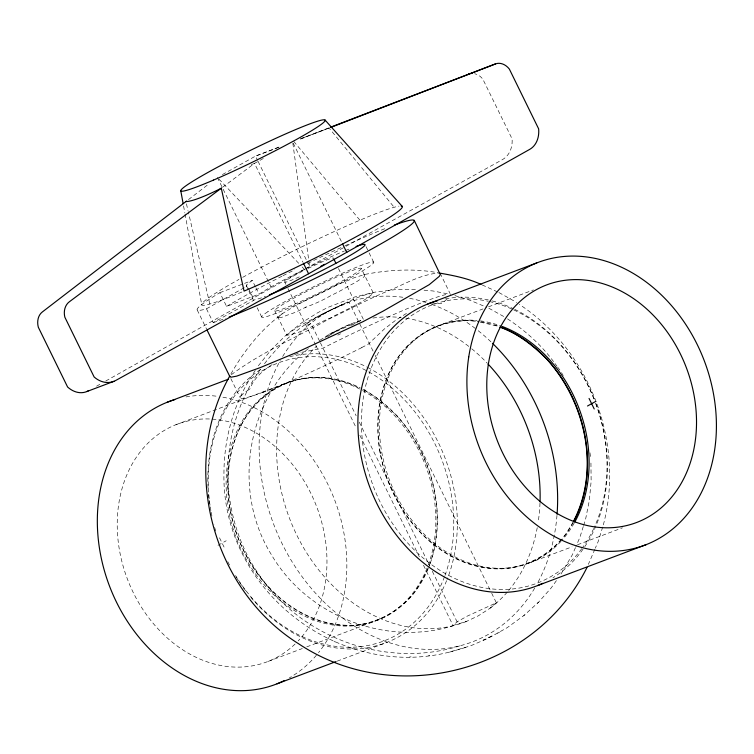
<?xml version="1.0" encoding="UTF-8"?>
<svg xmlns="http://www.w3.org/2000/svg" width="754" height="754" viewBox="0 0 754 754"><rect width="100%" height="100%" fill="white"/><g stroke="black" fill="none" stroke-linecap="round" stroke-linejoin="round"><path stroke-width="0.57" stroke-dasharray="3.77 2.83" d="M496.377 602.814L489.695 608.459L478.413 615.754L466.368 621.485L453.013 625.462L457.386 621.635L467.263 616.122L496.377 602.814L491.712 593.294M427.801 568.648L423.107 578.582L415.181 591.475C400.289 610.448 377.905 623.275 353.749 625.264C290.233 627.507 240.931 568.865 230.366 510.364L230.045 508.978C225.427 480.204 228.321 449.94 241.864 423.833L241.874 423.776C257.83 393.946 290.469 374.484 324.569 377.613L342.005 381.09L347.622 382.796L359.95 388.235M603.341 524.897C624.925 443.098 590.137 350.949 519.365 304.409M602.672 527.065L598.346 541.099L595.321 548.205M583.285 526.518L579.93 537.253L575.915 546.546M583.615 525.444L585.632 518.997L589.383 500.241L591.136 481.184L590.938 462.871M286.737 335.238C299.008 324.258 315.379 318.263 329.8 310.403C343.994 304.541 358.282 295.125 373.381 293.165C361.062 304.088 344.719 310.092 330.309 317.999C316.096 323.824 301.817 333.211 286.737 335.238L274.71 310.686M429.214 565.67C447.556 515.208 432.749 456.594 397.792 416.896L396.906 415.831C385.954 405.661 374.766 394.889 360.978 388.687M594.887 549.223L588.346 564.378M575.462 547.583L572.343 554.812L560.335 575.132M230.912 373.956C244.23 350.459 261.619 328.555 283.73 312.787A47.257 2.403 -35 0 0 292.137 307.604L295.625 305.615A47.257 5.316 -30.3 0 0 307.745 299.376L312.09 297.085A46.795 8.162 -25.6 0 0 334.352 286.011L338.612 284.145A46.494 6.352 -16.3 0 0 353.296 278.085L356.171 277.02A46.494 1.621 -11.9 0 0 363.551 274.805L364.389 274.522C388.451 269.828 413.673 268.198 437.895 272.75M573.181 521.985L565.877 534.03L562.107 538.347M255.276 370.525C234.579 400.534 223.995 436.99 223.947 473.352L223.919 474.747C222.581 589.449 337 679.618 448.215 652.408L470.364 645.933L486.999 638.77L493.135 635.339L483.399 640.08L486.047 639.194M556.424 580.627L551.061 588.092L538.563 602.192L523.766 615.641L507.263 627.63L490.477 637.045M260.394 369.394C216.521 430.157 217.19 518.234 261.713 578.506C305.012 639.609 388.103 668.393 459.704 645.876M264.513 363.701C281.515 341.468 303.542 322.627 329.046 310.865M231.346 374.7C261.035 352.504 296.039 337.613 328.367 319.328C349.781 309.319 370.44 297.783 392.495 289.15C407.339 282.486 422.862 274.117 439.082 273.005M258.33 365.794L271.025 349.979L285.37 335.747L301.902 322.665L317.509 312.844L327.82 307.425L354.587 297.019L375.011 292.128L394.926 289.687L417.339 289.611M561.325 539.204C547.018 556.179 525.849 566.659 503.823 568.676C440.308 570.919 391.006 512.277 380.44 453.776L380.12 452.391C375.501 423.616 378.395 393.352 391.939 367.245L391.986 367.17C407.914 337.321 440.562 317.905 474.643 321.025L479.063 321.901M230.045 508.978L230.366 510.364M523.766 615.641L524.624 614.868M537.338 603.285L538.563 602.192M282.269 313.617L278.009 317.434L278.914 317.575A46.494 8.03 -40.5 0 0 286.36 315.483L289.263 314.484A46.494 12.761 -36.2 0 0 303.815 308.16L308.084 306.294A46.795 14.646 -26.6 0 0 330.601 295.757L334.993 293.57A47.257 11.941 -21.8 0 0 346.953 287.001L350.469 285.059A47.257 9.029 -17 0 0 359.008 280.13L361.034 278.773M278.198 317.349L277.538 317.905L278.528 317.406M306.049 306.991L305.087 307.453M308.433 348.602C247.237 395.888 230.498 489.384 271.581 554.982C307.302 616.037 386.114 646.998 453.682 625.584M188.481 199.603L208.971 183.853M222.562 187.284L254.522 163.392L265.568 157.228M255.417 286.784L252.307 280.441L248.273 283.344A62.337 4.458 -26.1 0 0 247.02 286.011L245.286 287.133M244.258 287.698L206.464 308.801L204.004 309.508A117.162 8.379 -26.1 0 1 214.155 296.152L219.866 292.675L226.596 306.407L259.216 294.051A62.337 4.458 -26.1 0 1 304.296 269.423M247.237 390.77L249.819 388.998C254.051 377.98 263.504 369.799 273.391 363.843M319.969 340.233L329.319 334.182L338.348 329.847M406.444 313.419L396.038 319.979L384.37 328.98L368.075 344.324L361.741 347.528M226.596 306.407L227.369 305.936A117.162 8.379 -26.1 0 1 282.005 276.209M96.55 386.189L101.658 383.315M105.749 381.006L304.559 269.272M222.373 174.608L255.512 156.106L279.659 146.804M305.568 268.707L502.39 159.65A24.317 19.877 69.7 0 0 512.089 138.859L482.814 79.085A15.391 12.554 69.5 0 0 474.681 73.722M206.464 308.801L213.194 322.533L254.956 299.658A62.337 4.458 -26.1 0 0 265.493 296.369M351.524 325.408L358.555 321.487A27.285 1.951 -26.1 0 1 360.94 320.638M217.981 545.349L226.2 540.75M497.583 633.2L499.591 632.116M337.255 284.626L335.407 285.408M325.002 337.481L338.895 330.195L354.022 323.551M396.906 415.831L397.792 416.896M380.12 452.391L380.44 453.776M342.702 304.371L318.819 315.766M350.403 324.116L329.319 334.182M354.927 323.146L358.555 321.487M241.921 291.996L238.707 293.353A111.696 7.983 -26.1 0 1 212.496 303.231L208.245 304.456A111.696 7.983 -26.1 0 1 238.971 279.414M300.356 139.132L328.848 128.152M300.507 138.774L329.036 127.794M302.844 137.925L329.074 128.057L394.182 207.284M278.471 147.445L255.512 156.106L257.576 160.31M251.242 164.626L254.522 163.392L302.929 262.194M219.866 292.675L252.307 280.441M175.936 424.709L286.426 383.051M436.5 326.463L483.022 308.923M488.498 306.85L533.436 289.913M268.236 661.39L302.335 648.525M306.737 646.866L378.725 619.722M528.799 563.134L572.032 546.829M577.507 544.765L622.446 527.828M337.161 661.145L387.481 642.172M294.588 354.578L301.082 352.429M363.796 274.673L364.389 274.522M449.478 652.144L467.857 646.809M213.194 322.533L215.201 321.958A117.162 8.379 -26.1 0 0 226.012 318.197M302.015 352.231L322.985 348.15L329.187 345.021A117.162 8.351 -26.1 0 1 447.197 294.343M431.495 304.003L441.024 303.598L443.663 301.798A117.162 8.351 -26.1 0 0 448.753 297.755M409.554 656.951L411.1 656.847M428.583 655.707L429.78 655.631M424.04 290.196L432.975 290.969L450.581 294.399M480.147 322.118L497.697 326.199M454.898 295.606L469.912 300.215L486.782 307.349M333.975 641.475L335.332 641.974M351.967 648.195L353.192 648.647M482.136 284.918L497.866 292.052M498.894 292.533L516.565 302.401M363.956 274.663L364.267 274.814A46.805 6.041 -12.3 0 1 361.043 278.763M488.865 308.235L505.642 317.575M507.489 318.876C525.387 330.648 541.645 345.2 554.256 362.57M218.971 179.113L298.904 263.523M302.137 266.935L304.559 269.489M293.721 141.394L359.931 220.196M554.935 363.475L556.97 366.19M557.64 367.085L560.354 370.704M561.504 372.646L563.238 375.558M440.129 273.24L450.1 293.589M366.048 246.624L368.593 251.817M369.102 252.854L373.682 262.203M361.298 268.499A48.181 3.44 -26.1 0 1 296.539 303.362A48.181 3.44 -26.1 0 1 296.162 296.906A48.181 3.44 -26.1 0 1 361.298 268.499L373.381 293.165M293.202 143.137L342.118 242.995M338.461 268.499L363.701 320.007A27.285 1.951 -26.1 0 0 361.892 320.346M373.06 351.1L349.149 302.288L331.996 309.602L314.672 318.744L305.596 324.399L305.907 325.191L307.755 324.936L310.987 323.589L319.894 341.779M375.134 355.332L491.193 592.239M258.094 161.365L306.492 260.168M307.01 261.214L309.583 266.464L309.112 262.976M320.393 342.787L356.142 415.765M359.253 422.108L429.714 565.952M432.306 571.24L458.215 624.114M284.861 282.241L285.889 284.333M287.943 288.528L315.313 344.389M315.832 345.455L356.208 427.867M359.828 435.265L419.365 556.782M423.503 565.236L453.013 625.462M217.359 177.407L271.421 287.774M255.936 287.839L259.037 294.173M248.358 288.103L254.051 299.724M246.407 285.785L248.462 289.97M248.971 291.016L254.616 302.533M257.171 307.764L261.789 317.18M197.209 309.96L206.539 328.998M230.847 378.621L240.319 397.952M219.508 537.781L224.673 548.318M209.819 304.003L188.264 211.714M186.445 203.825L188 210.592M183.561 205.927L184.824 212.835M185.041 213.985L201.761 304.889M292.844 143.251L308.952 261.817M589.986 452.758L590.646 458.366M534.709 588.082A180.79 144.212 69.3 0 1 330.327 607.931A180.79 144.212 69.3 0 1 280.299 360.553M282.656 356.519A180.79 144.212 69.3 0 1 402.89 297.264M409.582 298.339A180.79 144.212 69.3 0 1 426.293 302.533M431.816 304.418A180.79 144.212 69.3 0 1 476.349 329.262M478.196 330.714A180.79 144.212 69.3 0 1 491.608 342.457M556.98 515.387A180.79 144.212 69.3 0 1 537.036 584.03M466.368 621.485A159.594 127.294 69.3 0 1 300.61 542.494A159.594 127.294 69.3 0 1 316.68 345.926M327.981 336.482A159.594 127.294 69.3 0 1 363.089 320.016M372.938 318.047A159.594 127.294 69.3 0 1 401.241 317.566M405.831 318.179A159.594 127.294 69.3 0 1 470.015 347.377M471.75 348.772A159.594 127.294 69.3 0 1 487.47 363.409M539.996 503.003A159.594 127.294 69.3 0 1 538.177 522.154M537.244 527.649A159.594 127.294 69.3 0 1 507.989 591.287M507.225 592.173A159.594 127.294 69.3 0 1 489.695 608.459M299.281 276.878A27.285 1.951 -26.1 0 1 284.767 281.676A27.285 1.951 -26.1 0 1 305.295 269.809M308.028 268.462A27.285 1.951 -26.1 0 1 333.466 258.471M340.535 333.786A27.285 1.951 -26.1 0 1 337.773 335.125M242.665 277.359A111.696 7.983 -26.1 0 1 356.802 221.525L365.285 217.934A111.696 7.983 -26.1 0 1 391.496 208.057L395.756 206.832A111.696 7.983 -26.1 0 1 398.989 206.144M428.319 568.318A127.021 101.319 69.3 0 1 294.748 609.185A127.021 101.319 69.3 0 1 232.967 445.463A127.021 101.319 69.3 0 1 360.224 387.876M363.202 389.403A127.021 101.319 69.3 0 1 428.724 567.319M561.683 539.383A127.021 101.319 69.3 0 1 388.008 480.977A127.021 101.319 69.3 0 1 478.79 321.468M480.977 321.788A127.021 101.319 69.3 0 1 498.498 326.275M573.191 522.654A127.021 101.319 69.3 0 1 563.106 537.687M561.07 541.268A127.021 101.319 69.3 0 1 389.601 480.373A127.021 101.319 69.3 0 1 477.094 320.497M480.383 320.874A127.021 101.319 69.3 0 1 501.165 326.058M574.228 523.059A127.021 101.319 69.3 0 1 561.815 540.448M445.378 298.895A151.111 120.536 69.3 0 1 491.108 300.62M492.192 300.903A151.111 120.536 69.3 0 1 513.653 308.838M514.709 309.347A151.111 120.536 69.3 0 1 594.67 400.28M595.867 403.447A151.111 120.536 69.3 0 1 583.719 548.196M583.068 549.119A151.111 120.536 69.3 0 1 552.936 577.809M185.955 396.934A151.111 120.536 69.3 0 1 217.501 396.331M222.939 397.198A151.111 120.536 69.3 0 1 335.049 500.995A151.111 120.536 69.3 0 1 318.499 652.691M316.397 655.245A151.111 120.536 69.3 0 1 289.404 677.837M295.078 644.029A127.021 101.319 69.3 0 1 120.763 556.772A127.021 101.319 69.3 0 1 247.972 428.677A127.021 101.319 69.3 0 1 298.169 640.919M581.786 548.648A148.727 118.632 69.3 0 1 373.296 486.189A148.727 118.632 69.3 0 1 488.29 301.289M489.365 301.525A148.727 118.632 69.3 0 1 512.673 309.413M513.719 309.894A148.727 118.632 69.3 0 1 594.491 400.383M595.669 403.503A148.727 118.632 69.3 0 1 594.218 527.451M593.737 528.488A148.727 118.632 69.3 0 1 582.437 547.762M444.502 576.725A148.727 118.632 69.3 0 1 235.521 575.528M229.499 564.982A148.727 118.632 69.3 0 1 226.992 560.043M215.691 531.08A148.727 118.632 69.3 0 1 213.91 524.661M211.912 516.038A148.727 118.632 69.3 0 1 211.063 511.702M210.875 510.618A148.727 118.632 69.3 0 1 210.168 506.273M210.008 505.189A148.727 118.632 69.3 0 1 367.679 371.326M368.697 371.882A148.727 118.632 69.3 0 1 444.907 575.641M446.632 580.618A151.111 120.536 69.3 0 1 249.046 595.113M245.644 590.787A151.111 120.536 69.3 0 1 235.578 576.113M209.499 503.531A151.111 120.536 69.3 0 1 209.075 500.222M208.82 498.017A151.111 120.536 69.3 0 1 208.321 492.494M208.047 488.092A151.111 120.536 69.3 0 1 262.288 368.376M289.687 356.727A151.111 120.536 69.3 0 1 366.727 366.981M367.698 367.471A151.111 120.536 69.3 0 1 447.075 579.524M427.132 567.922A127.021 101.319 69.3 0 1 293.438 609.967A127.021 101.319 69.3 0 1 231.506 445.652A127.021 101.319 69.3 0 1 359.696 389.007M362.561 390.515A127.021 101.319 69.3 0 1 428.281 564.887M282.967 275.719A117.162 8.379 -26.1 0 1 287.858 273.24M288.839 272.741A117.162 8.379 -26.1 0 1 294.767 269.772M307.755 263.363A117.162 8.379 -26.1 0 1 343.871 246.304M344.917 245.832A117.162 8.379 -26.1 0 1 386.915 227.868M306.247 268.462A62.337 4.458 -26.1 0 1 344.408 250.988M345.539 250.526A62.337 4.458 -26.1 0 1 350.78 248.424M263.655 391.967A117.162 8.351 -26.1 0 1 247.161 390.826M361.929 347.547A117.153 8.482 -26.2 0 1 262.599 392.532M267.868 311.704L265.474 313.344A62.337 4.458 -26.1 0 0 326.407 290.365L332.146 287.472A62.337 4.458 -26.1 0 0 361.326 265.351A62.337 4.458 -26.1 0 0 267.868 311.704"/><path stroke-width="1.13" d="M414.229 220.375L440.317 274.635L439.252 276.388L429.262 284.644L383.155 311.1L362.617 321.854L297.18 352.222L260.318 367.575L236.652 376.142L231.073 377.188L229.847 376.585L207.048 330.054M573.653 520.995C600.467 469.092 585.424 402.919 547.866 360.308L546.98 359.243C533.314 345.85 518.092 333.4 499.751 327.113M587.027 567.394C535.123 671.899 395.539 708.392 298.65 643.793C211.412 589.166 179.226 465.859 229.772 375.982L229.847 376.585M546.98 359.243L547.866 360.308M186.624 201.035L42.271 312.015A15.391 11.989 68.8 0 0 38.313 327.227L67.596 387A24.317 18.897 69 0 0 88.369 390.798M221.619 187.982L69.302 301.817A15.391 12.554 69.9 0 0 64.853 317.217L94.137 376.991A24.317 19.877 69.7 0 0 115.73 380.468L308.593 273.759L529.76 149.339A24.317 18.897 69 0 0 538.639 128.849L509.355 69.076A15.391 11.989 69.2 0 0 495.425 63.939L330.129 127.369M587.526 406.001L595.745 401.401M331.044 127.303L495.425 63.939M86.785 391.562L114.071 381.27M167.19 402.268L228.443 379.168M427.744 304.022L536.735 262.92M276.991 683.831L336.058 661.56M537.555 585.575L646.536 544.482M185.927 201.572L187.633 201.469A80.367 11.14 -31.3 0 0 216.709 190.508L221.28 188.236L244.07 291.091L247.199 289.762A111.696 7.983 -26.1 0 0 356.519 236.567A111.696 7.983 -26.1 0 0 401.156 206.002M439.082 273.005C453.399 275.474 467.829 278.292 481.071 284.447M325.097 120.084L402.231 206.398M589.053 398.432L594.218 408.97M342.636 244.042L346.755 252.449M333.824 259.037L335.888 263.24M303.447 263.24L308.593 273.759M180.809 190.969L183.137 203.627M492.419 343.24A180.79 144.212 69.3 0 1 557.065 514.266M488.253 364.248A159.594 127.294 69.3 0 1 540.043 501.862M468.394 74.118A15.391 12.554 69.5 0 1 469.591 73.741M470.835 73.515A15.391 12.554 69.5 0 1 472.098 73.43M324.484 264.305A27.285 1.951 -26.1 0 1 320.931 266.247M542.814 583.304A151.111 120.536 69.3 0 1 369.601 486.622A151.111 120.536 69.3 0 1 437.537 300.723M502.249 326.463A127.021 101.319 69.3 0 1 574.784 522.051M284.333 680.551A151.111 120.536 69.3 0 1 110.075 587.564A151.111 120.536 69.3 0 1 174.768 399.62M500.656 327.066A127.021 101.319 69.3 0 1 573.747 521.636M394.361 225.06A117.162 8.379 -26.1 0 1 356.727 257.152L346.651 262.458A117.162 8.379 -26.1 0 1 229.169 317.01M356.114 246.445A62.337 4.458 -26.1 0 1 323.494 269.809L317.754 272.712A62.337 4.458 -26.1 0 1 269.414 294.852M213.505 180.083A80.395 5.749 -26.1 0 0 325.087 120.753A80.395 5.749 -26.1 0 0 220.262 165.739A80.395 5.749 -26.1 0 0 213.505 180.083M468.743 356.972A151.111 120.536 69.3 0 0 634.529 548.365A151.111 120.536 69.3 0 0 671.635 305.775A151.111 120.536 69.3 0 0 468.743 356.972M488.328 364.418A127.021 101.319 69.3 0 0 627.686 525.302A127.021 101.319 69.3 0 0 658.883 321.383A127.021 101.319 69.3 0 0 488.328 364.418"/></g></svg>
